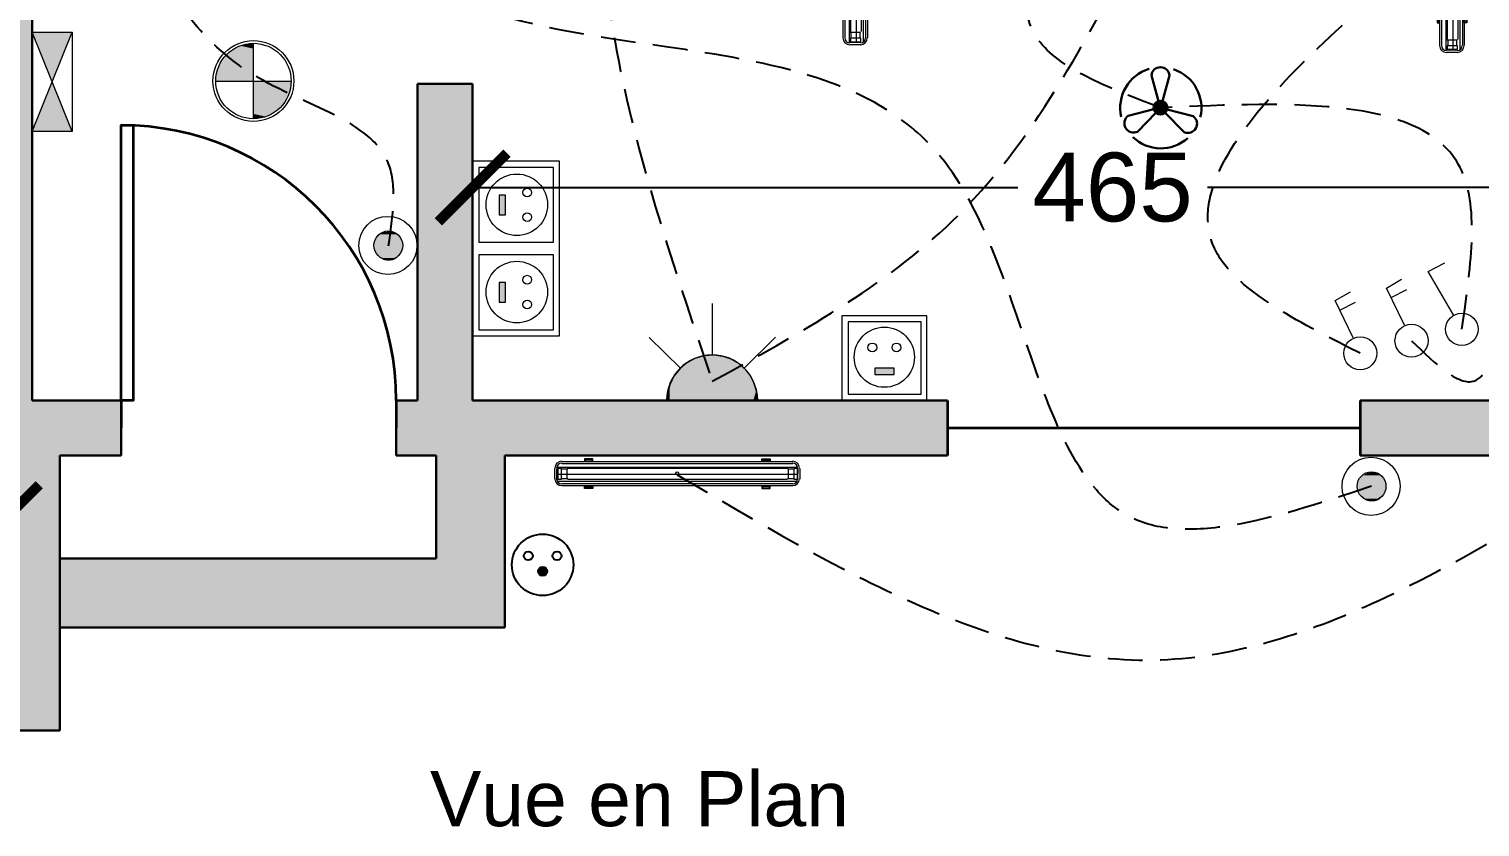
# Model space of a CAD drawing. Header units: centimetres. Extents: x -1638 to 1136, y -35 to 948.
# Drawn here: x 344 to 871, y -35 to 255 of the extents above; entities that cross this region are included whole.
import ezdxf

# ---------------------------------------------------------------- set-up
doc = ezdxf.new("R2010")
doc.units = ezdxf.units.CM
doc.linetypes.add('INTERROMPU', pattern=[19.05, 12.7, -6.35])
for name, color, linetype in [('1 - Blocs Electriques', 1, 'Continuous'), ('Elect Blocs ProEric', 2, 'Continuous'), ('PDF _00Lighting', 1, 'Continuous'), ('PDF _APD ECL', 1, 'Continuous'), ('PDF _B Appareillage', 5, 'Continuous'), ('PDF _ECLAIRAGE', 1, 'Continuous'), ('PDF _Electricté', 7, 'Continuous')]:
    doc.layers.add(name, color=color, linetype=linetype)
for name, color, linetype, lineweight in [('Cotation', 110, 'Continuous', 25), ('Elect Conn', 3, 'INTERROMPU', 25), ('Hachures', 150, 'Continuous', 25), ('Murs', 7, 'Continuous', 30), ('Ouvertures', 30, 'Continuous', 35), ('Textes', 6, 'Continuous', 25)]:
    doc.layers.add(name, color=color, linetype=linetype, lineweight=lineweight)
doc.styles.get("Standard").update_dxf_attribs({"font": 'arial.ttf'})
doc.dimstyles.new('ISO-25', dxfattribs={"dimscale": 10, "dimtxt": 2.5, "dimasz": 2.5, "dimexe": 1.25, "dimexo": 0.625, "dimtad": 0, "dimdec": 0, "dimtxsty": 'Standard', "dimblk": 'ARCHTICK', "dimcen": 2.5, "dimadec": 0, "dimazin": 0, "dimtfac": 1, "dimtdec": 0, "dimtmove": 0, "dimatfit": 3, "dimfxl": 1, "dimarcsym": 0})

# ---------------------------------------------------------------- blocks, each defined once
blk = doc.blocks.new('*U4')
for p, q in [((0, 0), (0, -100)), ((1000, 0), (1000, -100))]:
    blk.add_line(p, q)
blk.add_lwpolyline([(0, 0), (0, 1000), (43.75, 1000), (43.75, 0)], close=True)
blk.add_arc((0, 0), 1000, 0, 90)
blk = doc.blocks.new('_ArchTick')
at = {"color": 0, "linetype": 'ByBlock', "const_width": 0.15}
blk.add_lwpolyline([(-0.5, -0.5), (0.5, 0.5)], dxfattribs=at)
blk = doc.blocks.new('*D13')
at = {"layer": 'Cotation', "color": 0, "lineweight": -2, "transparency": 16777216}
for p, q in [((20, 26.25), (20, 89.33)), ((335, 26.25), (335, 89.33)), ((20, 76.83), (143.55, 76.83)), ((335, 76.83), (211.45, 76.83))]:
    blk.add_line(p, q, dxfattribs=at)
at = {"layer": 'Defpoints', "color": 0, "transparency": 16777216}
for p in [(335, 76.83), (20, 20), (335, 20)]:
    blk.add_point(p, dxfattribs=at)
at = {"layer": 'Cotation', "color": 0, "lineweight": -2, "transparency": 16777216, "xscale": 25, "yscale": 25, "zscale": 25, "rotation": 180}
blk.add_blockref('_ArchTick', (20, 76.83), dxfattribs=at)
at = {"layer": 'Cotation', "color": 0, "lineweight": -2, "transparency": 16777216, "xscale": 25, "yscale": 25, "zscale": 25}
blk.add_blockref('_ArchTick', (335, 76.83), dxfattribs=at)
at = {"layer": 'Cotation', "color": 0, "transparency": 16777216, "insert": (177.5, 76.83), "char_height": 25, "attachment_point": 5}
blk.add_mtext('315', dxfattribs=at)
blk = doc.blocks.new('*D15')
at = {"layer": 'Cotation', "color": 0, "lineweight": -2, "transparency": 16777216}
for p, q in [((505, 126.25), (505, 209.87)), ((970, 126.25), (970, 209.87)), ((505, 197.37), (703.04, 197.37)), ((970, 197.37), (771.96, 197.37))]:
    blk.add_line(p, q, dxfattribs=at)
at = {"layer": 'Defpoints', "color": 0, "transparency": 16777216}
for p in [(970, 197.37), (505, 120), (970, 120)]:
    blk.add_point(p, dxfattribs=at)
at = {"layer": 'Cotation', "color": 0, "lineweight": -2, "transparency": 16777216, "xscale": 25, "yscale": 25, "zscale": 25, "rotation": 180}
blk.add_blockref('_ArchTick', (505, 197.37), dxfattribs=at)
at = {"layer": 'Cotation', "color": 0, "lineweight": -2, "transparency": 16777216, "xscale": 25, "yscale": 25, "zscale": 25}
blk.add_blockref('_ArchTick', (970, 197.37), dxfattribs=at)
at = {"layer": 'Cotation', "color": 0, "transparency": 16777216, "insert": (737.5, 197.37), "char_height": 25, "attachment_point": 5}
blk.add_mtext('465', dxfattribs=at)
blk = doc.blocks.new('Hublot étanche  de 2x9W')
at = {"layer": 'PDF _ECLAIRAGE', "color": 3, "lineweight": 0}
for points in [[(0.03, 0.37), (0.03, 11.07)], [(-5.32, 5.72), (5.38, 5.72)]]:
    blk.add_lwpolyline(points, dxfattribs=at)
for radius in [5.76, 5.37]:
    blk.add_circle((0, 5.76), radius, dxfattribs=at)
at = {"layer": 'PDF _ECLAIRAGE', "color": 3, "transparency": 33554559}
for points in [[(-3.41, 9.81), (0.03, 9.81), (-2.62, 10.37)], [(-2.62, 10.37), (0.03, 10.37), (-1.8, 10.77)], [(0.03, 9.81), (-2.62, 10.37), (0.03, 10.37)], [(0.03, 10.77), (-1.8, 10.77), (-0.88, 10.98)], [(0.03, 10.37), (-1.8, 10.77), (0.03, 10.77)], [(0.03, 10.98), (-0.88, 10.98), (0.03, 11.07)], [(0.03, 10.77), (0.03, 10.98), (-0.88, 10.98)], [(-4.97, 7.55), (0.03, 7.55), (-4.58, 8.37)], [(-4.58, 8.37), (0.03, 8.37), (-4.06, 9.16)], [(0.03, 7.55), (-4.58, 8.37), (0.03, 8.37)], [(-4.06, 9.16), (0.03, 9.16), (-3.41, 9.81)], [(0.03, 8.37), (-4.06, 9.16), (0.03, 9.16)], [(0.03, 9.16), (-3.41, 9.81), (0.03, 9.81)], [(-5.32, 5.72), (0.03, 5.72), (-5.23, 6.63)], [(-5.23, 6.63), (0.03, 6.63), (-4.97, 7.55)], [(0.03, 5.72), (-5.23, 6.63), (0.03, 6.63)], [(0.03, 6.63), (-4.97, 7.55), (0.03, 7.55)], [(0.03, 4.81), (5.34, 4.81), (0.03, 5.72)], [(5.34, 4.81), (0.03, 5.72), (5.38, 5.72)], [(0.03, 3.89), (5.08, 3.89), (0.03, 4.81)], [(5.08, 3.89), (0.03, 4.81), (5.34, 4.81)], [(0.03, 3.02), (4.68, 3.02), (0.03, 3.89)], [(4.68, 3.02), (0.03, 3.89), (5.08, 3.89)], [(0.03, 2.28), (4.16, 2.28), (0.03, 3.02)], [(4.16, 2.28), (0.03, 3.02), (4.68, 3.02)], [(0.03, 1.63), (3.47, 1.63), (0.03, 2.28)], [(3.47, 1.63), (0.03, 2.28), (4.16, 2.28)], [(0.03, 1.07), (2.73, 1.07), (0.03, 1.63)], [(2.73, 1.07), (0.03, 1.63), (3.47, 1.63)], [(0.03, 0.67), (1.86, 0.67), (0.03, 1.07)], [(1.86, 0.67), (0.03, 1.07), (2.73, 1.07)], [(0.03, 0.46), (0.99, 0.46), (0.03, 0.67)], [(0.99, 0.46), (0.03, 0.67), (1.86, 0.67)], [(0.03, 0.37), (0.03, 0.46), (0.99, 0.46)]]:
    blk.add_solid(points, dxfattribs=at)
blk = doc.blocks.new('Luminaire étanche LED 1x18W')
at = {"layer": 'PDF _APD ECL', "color": 7, "lineweight": 0}
blk.add_circle((-0.03, 1.78), 0.196, dxfattribs=at)
at = {"layer": 'PDF _B Appareillage', "lineweight": 0}
for points in [[(-17.44, 0.96), (-17.44, 2.48)], [(17.14, 2.61), (-17.14, 2.61)], [(-17.14, 0.96), (-17.14, 2.48)], [(-16.44, 3.48), (16.44, 3.48)], [(-16.44, 3.18), (16.44, 3.18)], [(17.14, 2.48), (17.1, 0.96)], [(17.44, 2.48), (17.44, 0.96)], [(17.14, 1.61), (-17.14, 1.61)], [(17.05, 0.61), (-17.05, 0.61)], [(16.44, 0.26), (-16.44, 0.26)], [(16.44, 0), (-16.44, 0)]]:
    blk.add_lwpolyline(points, dxfattribs=at)
at = {"layer": 'PDF _B Appareillage', "color": 7, "lineweight": 0}
for points in [[(-17.01, 0.96), (-16.49, 0.96), (-16.49, 2.44), (-17.01, 2.44)], [(16.57, 0.96), (17.1, 0.96), (17.1, 2.44), (16.57, 2.44)]]:
    blk.add_lwpolyline(points, close=True, dxfattribs=at)
for points in [[(-16.49, 1.04), (-15.7, 1.04), (-15.7, 2.35), (-16.49, 2.35)], [(15.66, 2.44), (-15.57, 2.44)], [(16.57, 2.35), (15.79, 2.35), (15.79, 1.04), (16.57, 1.04)], [(15.66, 0.91), (-15.57, 0.91)]]:
    blk.add_lwpolyline(points, dxfattribs=at)
at = {"layer": 'PDF _B Appareillage', "lineweight": 0}
for points in [[(-13.22, 3.48), (-12.05, 3.48), (-12.05, 3.83), (-13.22, 3.83)], [(-13.14, 3.57), (-12.14, 3.57), (-12.14, 3.74), (-13.14, 3.74)], [(13.22, 3.48), (12.05, 3.48), (12.05, 3.83), (13.22, 3.83)], [(13.14, 3.57), (12.14, 3.57), (12.14, 3.74), (13.14, 3.74)], [(-13.22, 0), (-12.05, 0), (-12.05, -0.39), (-13.22, -0.39)], [(13.22, 0), (12.05, 0), (12.05, -0.39), (13.22, -0.39)], [(-13.14, -0.09), (-12.14, -0.09), (-12.14, -0.3), (-13.14, -0.3)], [(13.14, -0.09), (12.14, -0.09), (12.14, -0.3), (13.14, -0.3)]]:
    blk.add_lwpolyline(points, close=True, dxfattribs=at)
for centre, radius, start, end in [((-16.47, 2.52), 0.979, 90, 180), ((-16.47, 2.52), 0.718, 90, 180), ((16.41, 2.52), 0.979, 0, 90), ((16.41, 2.52), 0.718, 0, 90), ((-16.47, 1), 0.979, 180, 270), ((-16.47, 1), 0.718, 183.1201, 269.9396), ((16.41, 1), 0.979, 270, 360), ((16.41, 1), 0.718, 270.0604, 356.8799)]:
    blk.add_arc(centre, radius, start, end, dxfattribs=at)
at = {"layer": 'PDF _B Appareillage', "color": 7, "lineweight": 0}
for centre, start, end in [((-15.6, 2.39), 90.0001, 179.9999), ((15.63, 2.39), 0, 89.9999), ((-15.6, 1.08), 180.0001, 269.9999), ((15.63, 1.08), 270.0001, 359.9999)]:
    blk.add_arc(centre, 0.109, start, end, dxfattribs=at)
blk = doc.blocks.new('Applique murale décorative 1x9W')
at = {"layer": 'PDF _00Lighting', "lineweight": 0}
for points in [[(0.02, 6.42), (0.02, 13.77)], [(-4.55, 4.55), (-8.98, 8.94)], [(4.55, 4.55), (8.98, 8.98)], [(10.07, -0.02), (-10.11, -0.02)]]:
    blk.add_lwpolyline(points, dxfattribs=at)
blk.add_lwpolyline([(6.4, 0.04, 0.416195), (-0.04, 6.45, 0.412234), (-6.5, 0)], format="xyb", dxfattribs=at)
at = {"layer": 'PDF _APD ECL', "lineweight": 0}
for points in [[(6.46, 0.02), (6.42, 0.72), (6.29, 1.5), (5.85, 2.68), (5.37, 3.59), (4.81, 4.28), (3.81, 5.2), (2.68, 5.85), (1.67, 6.2), (0.33, 6.42), (-1.15, 6.33), (-2.5, 5.94), (-3.68, 5.29), (-4.55, 4.55), (-5.46, 3.41), (-6.07, 2.2), (-6.42, 0.8), (-6.46, -0.02), (-5.11, -0.02), (-3.85, -0.02), (-2.02, -0.02), (-0.33, -0.02), (0.94, -0.02), (2.41, -0.02), (4.24, 0.02), (5.55, 0.02)], [(-6.46, -0.02), (-6.46, -0.02), (-6.46, -0.02)]]:
    blk.add_lwpolyline(points, close=True, dxfattribs=at)
for points in [[(-6.42, 0.8), (-6.46, -0.02), (-6.42, 0.8)], [(-6.46, -0.02), (6.46, 0.02)]]:
    blk.add_lwpolyline(points, dxfattribs=at)
at = {"layer": 'PDF _APD ECL', "transparency": 33554559}
for points in [[(-2.5, 5.94), (-2.5, -0.02), (-1.15, 6.33)], [(-2.5, -0.02), (-1.15, 6.33), (-1.15, -0.02)], [(-1.15, 6.33), (-1.15, -0.02), (0.33, 6.42)], [(-1.15, -0.02), (0.33, 6.42), (0.33, -0.02)], [(0.33, 6.42), (0.33, -0.02), (0.94, 6.33)], [(0.33, -0.02), (0.94, 6.33), (0.94, -0.02)], [(0.94, 6.33), (0.94, -0.02), (1.67, 6.2)], [(0.94, -0.02), (1.67, 6.2), (1.67, -0.02)], [(1.67, 6.2), (1.67, -0.02), (2.41, 5.94)], [(-5.46, 3.41), (-5.46, -0.02), (-4.55, 4.55)], [(-5.46, -0.02), (-4.55, 4.55), (-4.55, -0.02)], [(-4.55, 4.55), (-4.55, -0.02), (-3.68, 5.29)], [(-4.55, -0.02), (-3.68, 5.29), (-3.68, -0.02)], [(-3.68, 5.29), (-3.68, -0.02), (-2.5, 5.94)], [(-3.68, -0.02), (-2.5, 5.94), (-2.5, -0.02)], [(1.67, -0.02), (2.41, 5.94), (2.41, -0.02)], [(2.41, 5.94), (2.41, -0.02), (2.68, 5.85)], [(2.41, -0.02), (2.68, 5.85), (2.68, -0.02)], [(2.68, 5.85), (2.68, -0.02), (3.81, 5.2)], [(2.68, -0.02), (3.81, 5.2), (3.81, -0.02)], [(3.81, 5.2), (3.81, -0.02), (4.24, 4.81)], [(3.81, -0.02), (4.24, 4.81), (4.24, 0.02)], [(4.24, 4.81), (4.24, 0.02), (4.81, 4.28)], [(4.24, 0.02), (4.81, 4.28), (4.81, 0.02)], [(4.81, 4.28), (4.81, 0.02), (5.37, 3.59)], [(-6.42, 0.8), (-6.42, -0.02), (-6.07, 2.2)], [(-6.42, -0.02), (-6.07, 2.2), (-6.07, -0.02)], [(-6.07, 2.2), (-6.07, -0.02), (-5.46, 3.41)], [(-6.07, -0.02), (-5.46, 3.41), (-5.46, -0.02)], [(4.81, 0.02), (5.37, 3.59), (5.37, 0.02)], [(5.37, 3.59), (5.37, 0.02), (5.55, 3.24)], [(5.37, 0.02), (5.55, 3.24), (5.55, 0.02)], [(5.55, 3.24), (5.55, 0.02), (5.85, 2.68)], [(5.55, 0.02), (5.85, 2.68), (5.85, 0.02)], [(5.85, 2.68), (5.85, 0.02), (6.29, 1.5)], [(-6.46, -0.02), (-6.42, 0.8), (-6.42, -0.02)], [(5.85, 0.02), (6.29, 1.5), (6.29, 0.02)], [(6.29, 0.02), (6.29, 1.5), (6.42, 0.72)], [(6.29, 0.02), (6.42, 0.02), (6.42, 0.72)], [(6.42, 0.02), (6.42, 0.72), (6.46, 0.02)]]:
    blk.add_solid(points, dxfattribs=at)
blk = doc.blocks.new('*U71')
at = {"true_color": 0xf7f281}
h = blk.add_hatch(color=51, dxfattribs=at)
h.dxf.hatch_style = 1
h.paths.add_polyline_path([(0.98, 0, 1), (-0.98, 0, 1)])
h = blk.add_hatch(color=51, dxfattribs=at)
h.dxf.hatch_style = 1
h.paths.add_polyline_path([(0.98, 0, 1), (-0.98, 0, 1)])
at = {"color": 114, "lineweight": 30, "true_color": 0x139b48}
for points in [[(-0.3, 0.93), (-1.3, 4.6, -0.901033), (1.3, 4.6), (0.3, 0.93)], [(-0.3, 0.93), (-1.3, 4.6, -0.901033), (1.3, 4.6), (0.3, 0.93)], [(-0.64, -0.74), (-3.29, -3.41, -0.903613), (-4.59, -1.15), (-0.96, -0.19)], [(-0.64, -0.74), (-3.29, -3.41, -0.903613), (-4.59, -1.15), (-0.96, -0.19)], [(0.95, -0.23), (4.67, -1.21, -0.895838), (3.37, -3.47), (0.65, -0.73)], [(0.95, -0.23), (4.67, -1.21, -0.895838), (3.37, -3.47), (0.65, -0.73)]]:
    blk.add_lwpolyline(points, format="xyb", dxfattribs=at)
blk.add_circle((0, 0), 0.979, dxfattribs=at)
blk.add_circle((0, 0), 0.979, dxfattribs=at)
at = {"color": 219, "lineweight": 30, "true_color": 0x642165}
for start, end in [(106.7051, 193.0269), (346.4272, 71.6411), (226.1503, 311.7885)]:
    blk.add_arc((0.05, 0), 5.78, start, end, dxfattribs=at)
at = {"lineweight": 30}
for start, end in [(89.9994, 91.3046), (89.9994, 91.3046), (209.6409, 209.7734), (209.6409, 209.7734), (329.3201, 329.5724), (329.3201, 329.5724)]:
    blk.add_arc((0.05, 0), 5.78, start, end, dxfattribs=at)
blk = doc.blocks.new('Interrupteur va et vient')
at = {"layer": 'PDF _Electricté', "lineweight": 0}
for points in [[(-0.68, 3.05), (-2.38, 6.57), (-0.94, 7.4)], [(-1.94, 5.66), (-0.46, 6.44)]]:
    blk.add_lwpolyline(points, dxfattribs=at)
blk.add_circle((0, 1.57), 1.57, dxfattribs=at)
blk = doc.blocks.new('Interrupteur simple allumage')
at = {"layer": 'PDF _Electricté', "lineweight": 0}
blk.add_lwpolyline([(-0.75, 2.84), (-3.19, 7.02), (-1.62, 7.84)], dxfattribs=at)
blk.add_circle((0, 1.54), 1.54, dxfattribs=at)
blk = doc.blocks.new('Bouton poussoir avec voyant')
at = {"layer": 'PDF _ECLAIRAGE', "color": 7, "lineweight": 0}
blk.add_circle((0, 2.76), 2.76, dxfattribs=at)
at = {"layer": 'PDF _ECLAIRAGE', "color": 9, "lineweight": 0, "true_color": 0xd19cc7}
blk.add_circle((0.04, 2.76), 1.37, dxfattribs=at)
at = {"layer": 'PDF _ECLAIRAGE', "color": 254, "true_color": 0xfeeab9, "transparency": 33554559}
for points in [[(-1.28, 2.97), (1.46, 2.71), (-1.32, 2.71)], [(-1.19, 3.19), (1.42, 2.97), (-1.28, 2.97)], [(1.42, 2.97), (-1.28, 2.97), (1.46, 2.71)], [(-1.1, 3.41), (1.38, 3.19), (-1.19, 3.19)], [(1.38, 3.19), (-1.19, 3.19), (1.42, 2.97)], [(-0.93, 3.63), (1.25, 3.41), (-1.1, 3.41)], [(1.25, 3.41), (-1.1, 3.41), (1.38, 3.19)], [(-0.75, 3.8), (1.12, 3.63), (-0.93, 3.63)], [(1.12, 3.63), (-0.93, 3.63), (1.25, 3.41)], [(-0.54, 3.93), (0.9, 3.8), (-0.75, 3.8)], [(0.9, 3.8), (-0.75, 3.8), (1.12, 3.63)], [(-0.32, 4.02), (0.68, 3.93), (-0.54, 3.93)], [(0.68, 3.93), (-0.54, 3.93), (0.9, 3.8)], [(-0.06, 4.06), (0.46, 4.02), (-0.32, 4.02)], [(0.46, 4.02), (-0.32, 4.02), (0.68, 3.93)], [(0.2, 4.06), (-0.06, 4.06), (0.46, 4.02)], [(1.46, 2.71), (-1.32, 2.71), (1.42, 2.45)], [(-1.32, 2.71), (1.42, 2.45), (-1.28, 2.45)], [(1.42, 2.45), (-1.28, 2.45), (1.38, 2.19)], [(-1.28, 2.45), (1.38, 2.19), (-1.19, 2.19)], [(1.38, 2.19), (-1.19, 2.19), (1.25, 1.97)], [(-1.19, 2.19), (1.25, 1.97), (-1.1, 1.97)], [(1.25, 1.97), (-1.1, 1.97), (1.12, 1.76)], [(-1.1, 1.97), (1.12, 1.76), (-0.93, 1.76)], [(1.12, 1.76), (-0.93, 1.76), (0.9, 1.58)], [(-0.93, 1.76), (0.9, 1.58), (-0.75, 1.58)], [(0.9, 1.58), (-0.75, 1.58), (0.68, 1.45)], [(-0.75, 1.58), (0.68, 1.45), (-0.54, 1.45)], [(0.68, 1.45), (-0.54, 1.45), (0.46, 1.36)], [(-0.54, 1.45), (0.46, 1.36), (-0.32, 1.36)], [(0.46, 1.36), (-0.32, 1.36), (0.2, 1.32)], [(-0.32, 1.36), (0.2, 1.32), (-0.06, 1.32)]]:
    blk.add_solid(points, dxfattribs=at)
blk = doc.blocks.new('Prise Electrique 2P+T 16A')
h = blk.add_hatch(color=256)
h.dxf.hatch_style = 1
h.paths.add_polyline_path([(0.0268, -0.3258, 1), (-0.0268, -0.3258, 1)])
at = {"layer": 'Elect Blocs ProEric'}
for centre, radius in [((0, -0.2866), 0.1846), ((-0.0864, -0.2324), 0.0268), ((0.0864, -0.2324), 0.0268), ((0, -0.3258), 0.0268)]:
    blk.add_circle(centre, radius, dxfattribs=at)
blk = doc.blocks.new('Prise électrique encastrée 2x2P+T 220V 16A + 1xTV')
at = {"layer": 'PDF _Electricté', "color": 4, "lineweight": 0}
for points in [[(11.68, 11.61), (-11.68, 11.61), (-11.68, 0), (11.68, 0)], [(-0.85, 10.79), (-10.81, 10.79), (-10.81, 0.83), (-0.85, 0.83)], [(10.85, 10.79), (0.85, 10.79), (0.85, 0.83), (10.85, 0.83)], [(-4.5, 4.39), (-7.11, 4.39), (-7.11, 3.52), (-4.5, 3.52)], [(7.16, 4.39), (4.55, 4.39), (4.55, 3.52), (7.16, 3.52)]]:
    blk.add_lwpolyline(points, close=True, dxfattribs=at)
for centre, radius in [((-5.84, 5.9), 4.11), ((5.82, 5.9), 4.11), ((-7.49, 7.29), 0.587), ((-4.18, 7.29), 0.587), ((4.17, 7.29), 0.587), ((7.48, 7.29), 0.587)]:
    blk.add_circle(centre, radius, dxfattribs=at)
at = {"layer": 'PDF _Electricté', "color": 4, "transparency": 33554559}
for points in [[(-4.5, 4.39), (-7.11, 4.39), (-4.5, 3.52)], [(-7.11, 4.39), (-4.5, 3.52), (-7.11, 3.52)], [(7.16, 4.39), (4.55, 4.39), (7.16, 3.52)], [(4.55, 4.39), (7.16, 3.52), (4.55, 3.52)]]:
    blk.add_solid(points, dxfattribs=at)
blk = doc.blocks.new('Boite de dérivation montage encastré')
at = {"layer": 'PDF _Electricté', "lineweight": 0}
blk.add_lwpolyline([(-6.63, 5.31), (6.63, 5.31), (6.63, 0), (-6.63, 0)], close=True, dxfattribs=at)
for points in [[(6.63, 5.31), (-6.63, 0)], [(6.63, 0), (-6.63, 5.31)]]:
    blk.add_lwpolyline(points, dxfattribs=at)
at = {"layer": 'PDF _Electricté', "color": 31, "true_color": 0xfecc66, "transparency": 33554559}
for points in [[(-6.63, 5.31), (0.02, 2.65), (-6.63, 2.65)], [(6.63, 5.31), (6.63, 2.65), (0.02, 2.65)], [(-6.63, 2.65), (0.02, 2.65), (-6.63, 0)], [(0.02, 2.65), (6.63, 2.65), (6.63, 0)]]:
    blk.add_solid(points, dxfattribs=at)
blk = doc.blocks.new('Prise électrique encastrée 2P+T 220V 16A')
at = {"layer": 'PDF _Electricté', "color": 4, "lineweight": 0}
for points in [[(5.68, 11.31), (-5.68, 11.31), (-5.68, 0), (5.68, 0)], [(4.89, 10.48), (-4.85, 10.48), (-4.85, 0.83), (4.89, 0.83)], [(1.28, 4.31), (-1.28, 4.31), (-1.28, 3.44), (1.28, 3.44)]]:
    blk.add_lwpolyline(points, close=True, dxfattribs=at)
for centre, radius in [((-0.01, 5.77), 4.02), ((-1.62, 7.08), 0.587), ((1.6, 7.08), 0.587)]:
    blk.add_circle(centre, radius, dxfattribs=at)
at = {"layer": 'PDF _Electricté', "color": 4, "transparency": 33554559}
for points in [[(1.28, 4.31), (-1.28, 4.31), (1.28, 3.44)], [(-1.28, 4.31), (1.28, 3.44), (-1.28, 3.44)]]:
    blk.add_solid(points, dxfattribs=at)

msp = doc.modelspace()

# ---------------------------------------------------------------- hatches: boundary and pattern name
at = {"layer": 'Hachures'}
h = msp.add_hatch(color=256, dxfattribs=at)
h.dxf.hatch_style = 1
h.paths.add_polyline_path([(127.56, 850), (0, 850), (0, 710), (20, 710), (20, 830), (127.56, 830)])
h.paths.add_polyline_path([(20, 590), (0, 590), (0, 250), (20, 250)])
h.paths.add_polyline_path([(20, 130), (0, 130), (0, 0), (117.5, 0), (117.5, 20), (20, 20)])
h.paths.add_polyline_path([(345, 370), (322.38, 370), (322.38, 360), (335, 360), (335, 20), (237.5, 20), (237.5, 0), (355, 0), (355, 100), (377.23, 100), (377.23, 120), (345, 120)])
h = msp.add_hatch(color=256, dxfattribs=at)
h.dxf.hatch_style = 1
h.paths.add_polyline_path([(437.8, 850), (247.56, 850), (247.56, 830), (335, 830), (335, 582.5), (345, 582.5), (345, 590), (577.5, 590), (577.5, 600), (345, 600), (345, 830), (437.8, 830)])
h.paths.add_polyline_path([(756.04, 850), (557.8, 850), (557.8, 830), (660, 830), (660, 600), (652.5, 600), (652.5, 590), (660, 590), (660, 552.5), (670, 552.5), (670, 830), (756.04, 830)])
h.paths.add_polyline_path([(990, 230), (970, 230), (970, 120), (827.5, 120), (827.5, 100), (990, 100)])
h.paths.add_polyline_path([(247.38, 370), (200, 370), (200, 377.5), (190, 377.5), (190, 370), (20, 370), (20, 360), (247.38, 360)])
h.paths.add_polyline_path([(345, 507.5), (335, 507.5), (335, 500), (20, 500), (20, 490), (190, 490), (190, 452.5), (200, 452.5), (200, 490), (345, 490)])
h = msp.add_hatch(color=256, dxfattribs=at)
h.dxf.hatch_style = 1
h.paths.add_polyline_path([(505, 235.01), (485, 235.01), (485, 120), (477.23, 120), (477.23, 110), (477.23, 100), (491.74, 100), (491.74, 62.5), (355, 62.5), (355, 37.5), (516.74, 37.5), (516.74, 100), (677.5, 100), (677.5, 120), (505, 120)])

# ---------------------------------------------------------------- linework, layer by layer
at = {"layer": 'Elect Conn'}
for points in [[(474.48, 176.14), (474.48, 205.91), (425.41, 238.29), (386.29, 352.16), (431.46, 435.09), (395.01, 541.08), (599.85, 544.4)], [(831.61, 88.8), (745.29, 76.94), (673.53, 210.32), (474.95, 281.78), (459.25, 435.09), (496.61, 482.81)], [(599.27, 451.83), (556.17, 348.8), (592.07, 126.97)], [(754.91, 226.34), (711.26, 250.05), (755.69, 352.44)], [(827.5, 137.11), (776.52, 171.68), (861.16, 291.15)], [(592.07, 126.97), (679.34, 185.22), (747.78, 288.41)], [(864.4, 145.86), (864.4, 203.4), (754.91, 226.34)], [(846.13, 141.68), (869.65, 127.39), (884.36, 161.79), (907.91, 126.97)], [(579.3, 93.01), (752.44, 25.67), (915.86, 93.05)]]:
    msp.add_spline(points, degree=3, dxfattribs=at)
at = {"layer": 'Murs'}
for p, q in [((345, 370), (345, 120)), ((485, 120), (485, 235.01)), ((485, 235.01), (505, 235.01)), ((505, 120), (505, 235.01)), ((345, 120), (377.23, 120)), ((377.23, 120), (377.23, 100)), ((477.23, 120), (485, 120)), ((477.23, 120), (477.23, 110)), ((505, 120), (677.5, 120)), ((827.5, 120), (970, 120)), ((477.23, 110), (477.23, 100)), ((355, 100), (377.23, 100)), ((355, 100), (355, 0)), ((477.23, 100), (491.74, 100)), ((491.74, 62.5), (491.74, 100)), ((516.74, 37.5), (516.74, 100)), ((516.74, 100), (677.5, 100)), ((827.5, 100), (990, 100)), ((355, 62.5), (491.74, 62.5)), ((355, 37.5), (516.74, 37.5)), ((237.5, 0), (355, 0))]:
    msp.add_line(p, q, dxfattribs=at)
at = {"layer": 'Ouvertures'}
for p, q in [((677.5, 120), (677.5, 100)), ((827.5, 120), (827.5, 100)), ((677.5, 110), (827.5, 110))]:
    msp.add_line(p, q, dxfattribs=at)

# ---------------------------------------------------------------- block references
for name, p, xscale, yscale, zscale, rotation in [('Luminaire étanche LED 1x18W', (648.45, 293.76), 2.551555824457822, 2.551555824457822, 2.551555824457822, 90), ('Luminaire étanche LED 1x18W', (865.27, 290.98), 2.551555824457822, 2.551555824457822, 2.551555824457822, 90), ('Boite de dérivation montage encastré', (345, 235.81), 2.720096749719602, 2.720096749719602, 2.720096749719602, 270), ('Prise électrique encastrée 2x2P+T 220V 16A + 1xTV', (505, 175.2), 2.720096749719602, 2.720096749719602, 2.720096749719602, 270)]:
    msp.add_blockref(name, p, dxfattribs=dict(xscale=xscale, yscale=yscale, zscale=zscale, rotation=rotation))
for name, p, xscale, yscale, zscale in [('Hublot étanche  de 2x9W', (425.34, 221.36), 2.551555824457822, 2.551555824457822, 2.551555824457822), ('Applique murale décorative 1x9W', (592.08, 120.06), 2.551555824457822, 2.551555824457822, 2.551555824457822), ('Prise électrique encastrée 2P+T 220V 16A', (654.61, 120), 2.720096749719602, 2.720096749719602, 2.720096749719602), ('Luminaire étanche LED 1x18W', (579.37, 88.97), 2.551555824457822, 2.551555824457822, 2.551555824457822)]:
    msp.add_blockref(name, p, dxfattribs=dict(xscale=xscale, yscale=yscale, zscale=zscale))
at = {"layer": '1 - Blocs Electriques'}
for name, p, xscale, yscale, zscale in [('*U71', (754.91, 226.34), 2.551555824457822, 2.551555824457822, 2.551555824457822), ('Bouton poussoir avec voyant', (474.2, 165.76), 3.827333736686732, 3.827333736686732, 3.827333736686732), ('Interrupteur simple allumage', (864.4, 139.95), 3.827333736686732, 3.827333736686732, 3.827333736686732), ('Interrupteur va et vient', (846.13, 135.68), 3.827333736686732, 3.827333736686732, 3.827333736686732), ('Interrupteur va et vient', (827.5, 131.11), 3.827333736686732, 3.827333736686732, 3.827333736686732), ('Bouton poussoir avec voyant', (831.45, 78.23), 3.827333736686732, 3.827333736686732, 3.827333736686732), ('Prise Electrique 2P+T 16A', (530.42, 77.58), 60.50015149301387, 60.50015149301387, 60.50015149301387)]:
    msp.add_blockref(name, p, dxfattribs=dict(at, xscale=xscale, yscale=yscale, zscale=zscale))
at = {"layer": 'Ouvertures', "xscale": 0.1, "yscale": 0.1, "zscale": 0.1}
msp.add_blockref('*U4', (377.23, 120), dxfattribs=at)

# ---------------------------------------------------------------- texts
at = {"layer": 'Textes'}
msp.add_text('Vue en Plan', height=20, dxfattribs=at).set_placement((489.5, -34.73))

# ---------------------------------------------------------------- dimensions: what is measured, and where the dimension line sits
at = {"layer": 'Cotation'}
for base, p1, p2, picture, middle in [((970, 197.37), (505, 120), (970, 120), '*D15', (737.5, 197.37)), ((335, 76.83), (20, 20), (335, 20), '*D13', (177.5, 76.83))]:
    dim = msp.add_linear_dim(base=base, p1=p1, p2=p2, dimstyle='ISO-25', dxfattribs=at)
    dim.commit()
    dim.dimension.update_dxf_attribs({"geometry": picture, "text_midpoint": middle})

doc.saveas('drawing.dxf')
